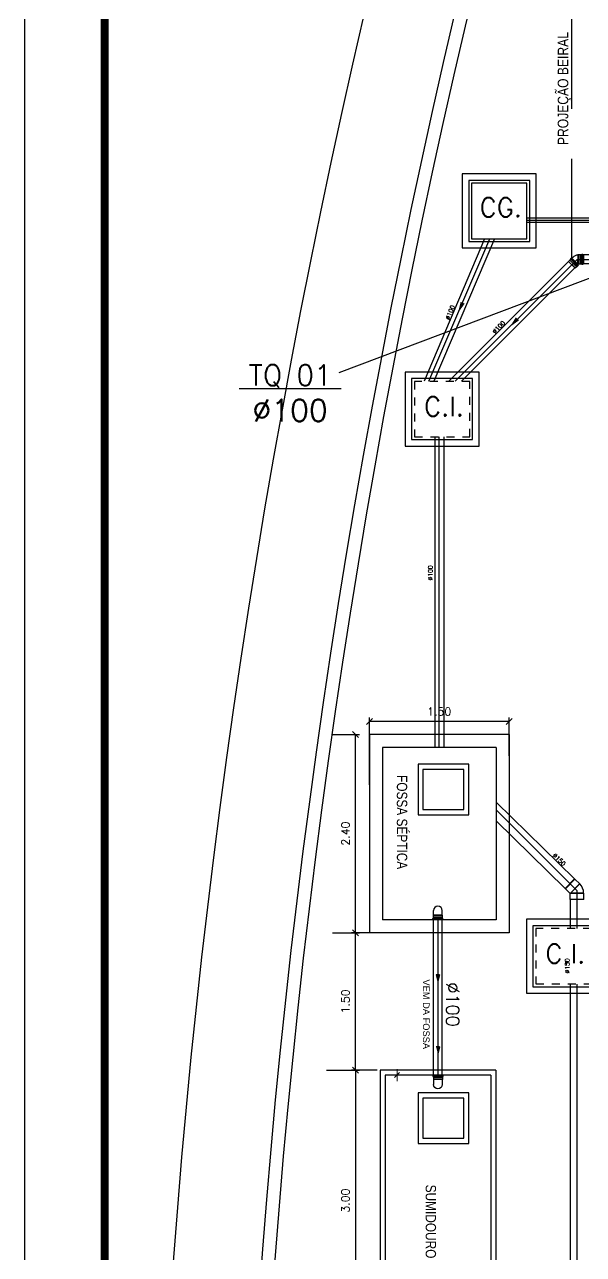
# Model space of a CAD drawing. Header units: millimetres. Extents: x 4156 to 4603, y 996 to 1078.
# Drawn here: x 4156.08 to 4163.06, y 1054.41 to 1069.78 of the extents above; entities that cross this region are included whole.
import ezdxf
from ezdxf.enums import TextEntityAlignment as Align

# ---------------------------------------------------------------- set-up
doc = ezdxf.new("R2010")
doc.units = ezdxf.units.MM
doc.header["$LTSCALE"] = 20
doc.linetypes.add('HIDDEN', pattern=[0.375, 0.25, -0.125])
for name, color, linetype in [('-HIDRO', 8, 'Continuous'), ('A-PEN-08', 8, 'Continuous'), ('A-PEN-C', 4, 'Continuous'), ('AF', 5, 'Continuous'), ('COTA', 7, 'Continuous'), ('COTAS01', 7, 'Continuous'), ('E-txt-g', 3, 'Continuous'), ('Esgoto', 5, 'Continuous'), ('HIDROGRAFIA', 4, 'Continuous'), ('P2', 1, 'Continuous'), ('Texto-Tubos', 7, 'Continuous'), ('TigreCad', 3, 'Continuous'), ('Tinterno', 9, 'Continuous')]:
    doc.layers.add(name, color=color, linetype=linetype)
for name, color, linetype, lineweight in [('DI-Títulos', 3, 'Continuous', 30), ('E-PEN-C', 4, 'Continuous', 15), ('E-Pen-G', 3, 'Continuous', 30), ('E-Txt-W', 7, 'Continuous', 20)]:
    doc.layers.add(name, color=color, linetype=linetype, lineweight=lineweight)
doc.styles.add('ARIAL', font='arial.ttf', dxfattribs={"height": 2})
doc.styles.add('F2', font='ARIALN.TTF')
doc.styles.add('R80', font='simplex.shx', dxfattribs={"height": 12})
doc.styles.add('REG60', font='romans.shx', dxfattribs={"width": 0.8, "height": 0.15})
doc.styles.add('REG80', font='romans.shx', dxfattribs={"width": 0.8, "height": 0.2})
doc.styles.add('ROMANS', font='romans__.ttf', dxfattribs={"height": 0.1})
doc.styles.add('Romans_Anot', font='romans.shx')
doc.styles.add('TCTUBOS-TXT', font='txt.shx')
doc.dimstyles.new('Escala 1-50', dxfattribs={"dimscale": 0.5, "dimtxt": 0.2, "dimasz": 0.15, "dimexe": 0.1, "dimexo": 0.2, "dimgap": 0.15, "dimtad": 1, "dimzin": 4, "dimdsep": 46, "dimtxsty": 'Romans_Anot', "dimblk": 'OBLIQUE', "dimcen": 0.25, "dimclrd": 256, "dimclre": 256, "dimclrt": 2, "dimadec": 0, "dimazin": 0, "dimtfac": 1, "dimtix": 1, "dimtmove": 2, "dimatfit": 3, "dimfxl": 1, "dimtfillclr": 256, "dimlwd": -1, "dimlwe": -1, "dimarcsym": 0})

# ---------------------------------------------------------------- blocks, each defined once
blk = doc.blocks.new('j9n100d')
at = {"layer": 'TigreCad'}
for p, q in [((55, 51), (0, 51)), ((57, 53), (55, 51)), ((57, 53), (57, -53)), ((77, 53), (57, 53)), ((77, 53), (77, -53)), ((89, 53), (77, 53)), ((77, 53), (77, 53)), ((90, 57), (90, 54)), ((101, 58), (91, 58)), ((91, 57), (91, -57)), ((101, 57), (101, -57)), ((102, 57), (103, 54)), ((108, 53), (104, 53)), ((108, 53), (108, -53)), ((55, -51), (0, -51)), ((57, -53), (55, -51)), ((77, -53), (57, -53)), ((89, -53), (77, -53)), ((77, -53), (77, -53)), ((90, -57), (90, -54)), ((101, -58), (91, -58)), ((102, -57), (103, -54)), ((108, -53), (104, -53))]:
    blk.add_line(p, q, dxfattribs=at)
for centre, radius, start, end in [((0, 0), 50.8, 90, 270), ((89, 54), 1, 270, 355), ((91, 57), 1, 90, 175), ((101, 57), 1, 15, 90), ((104, 54), 1, 195, 270), ((89, -54), 1, 5, 90), ((91, -57), 1, 185, 270), ((101, -57), 1, 270, 345), ((104, -54), 1, 90, 165)]:
    blk.add_arc(centre, radius, start, end, dxfattribs=at)
at = {"layer": 'Tinterno'}
for p, q in [((55, 51), (55, -51)), ((77, 53), (77, -53)), ((90, 53), (90, -53)), ((103, 53), (103, -53))]:
    blk.add_line(p, q, dxfattribs=at)
blk = doc.blocks.new('TXT-AMB75')
at = {"layer": 'E-txt-g', "style": 'REG80', "width": 0.8, "flags": 8}
blk.add_attdef('TXT', text='', height=0.2, dxfattribs=at).set_placement((0.005, 0.296), align=Align.CENTER)
at = {"layer": 'E-Txt-W', "style": 'REG60', "width": 0.8, "flags": 8}
blk.add_attdef('TXT', text='', height=0.15, dxfattribs=at).set_placement((0.005, 0.027), align=Align.CENTER)
blk = doc.blocks.new('TRACO')
at = {"layer": 'E-PEN-C'}
for p, q in [((-1, 0), (1, 0)), ((0, 1), (0, -1))]:
    blk.add_line(p, q, dxfattribs=at)
at = {"layer": 'E-Pen-G'}
blk.add_line((-0.42, -0.42), (0.42, 0.42), dxfattribs=at)
blk = doc.blocks.new('_Oblique')
at = {"color": 0, "linetype": 'ByBlock', "lineweight": -2}
blk.add_line((-0.5, -0.5), (0.5, 0.5), dxfattribs=at)
blk = doc.blocks.new('*D903')
at = {"layer": 'COTAS01'}
for p, q in [((4159.85, 1056.716), (4160.26, 1056.716)), ((4160.21, 1056.716), (4160.21, 1053.456)), ((4159.85, 1053.456), (4160.26, 1053.456))]:
    blk.add_line(p, q, dxfattribs=at)
at = {"layer": 'COTAS01', "xscale": 0.075, "yscale": 0.075, "zscale": 0.075}
for p, rotation in [((4160.21, 1056.716), 90), ((4160.21, 1053.456), 270)]:
    blk.add_blockref('_Oblique', p, dxfattribs=dict(at, rotation=rotation))
at = {"layer": 'COTAS01', "color": 2, "insert": (4160.085, 1055.086), "char_height": 0.1, "attachment_point": 5, "rotation": 90, "style": 'Romans_Anot'}
blk.add_mtext('3.00', dxfattribs=at)
blk = doc.blocks.new('*D905')
at = {"layer": 'COTAS01'}
for p, q in [((4160.384, 1060.278), (4160.384, 1061.12)), ((4162.129, 1061.07), (4160.384, 1061.07)), ((4162.129, 1060.643), (4162.129, 1061.12))]:
    blk.add_line(p, q, dxfattribs=at)
at = {"layer": 'COTAS01', "xscale": 0.075, "yscale": 0.075, "zscale": 0.075, "rotation": 180}
blk.add_blockref('_Oblique', (4160.384, 1061.07), dxfattribs=at)
at = {"layer": 'COTAS01', "xscale": 0.075, "yscale": 0.075, "zscale": 0.075}
blk.add_blockref('_Oblique', (4162.129, 1061.07), dxfattribs=at)
at = {"layer": 'COTAS01', "color": 2, "insert": (4161.256, 1061.195), "char_height": 0.1, "attachment_point": 5, "style": 'Romans_Anot'}
blk.add_mtext('1.50', dxfattribs=at)
blk = doc.blocks.new('*D906')
at = {"layer": 'COTAS01'}
for p, q in [((4159.924, 1060.909), (4160.26, 1060.909)), ((4160.21, 1058.431), (4160.21, 1060.909)), ((4159.924, 1058.431), (4160.26, 1058.431))]:
    blk.add_line(p, q, dxfattribs=at)
at = {"layer": 'COTAS01', "xscale": 0.075, "yscale": 0.075, "zscale": 0.075}
for p, rotation in [((4160.21, 1060.909), 90), ((4160.21, 1058.431), 270)]:
    blk.add_blockref('_Oblique', p, dxfattribs=dict(at, rotation=rotation))
at = {"layer": 'COTAS01', "color": 2, "insert": (4160.085, 1059.67), "char_height": 0.1, "attachment_point": 5, "rotation": 90, "style": 'Romans_Anot'}
blk.add_mtext('2.40', dxfattribs=at)
blk = doc.blocks.new('j4n150p')
at = {"layer": 'TigreCad'}
for p, q in [((-73, 34), (-76, 30)), ((32, 78), (29, 75)), ((100, 78), (32, 78)), ((32, 78), (32, -78)), ((100, 78), (100, -78)), ((32, -78), (31, -77)), ((100, -78), (32, -78))]:
    blk.add_line(p, q, dxfattribs=at)
blk.add_arc((30, -72), 147, 90.4887, 135.8764, dxfattribs=at)
at = {"layer": 'Tinterno'}
for p, q in [((32, -78), (-76, 30)), ((29, 75), (29, -75))]:
    blk.add_line(p, q, dxfattribs=at)
blk = doc.blocks.new('11031501p')
at = {"layer": 'TigreCad'}
for p, q in [((0, 77), (76, 77)), ((0, 77), (0, -77)), ((76, 77), (80, 75)), ((80, 75), (80, -75)), ((0, -77), (76, -77)), ((76, -77), (80, -75))]:
    blk.add_line(p, q, dxfattribs=at)
at = {"layer": 'Tinterno'}
blk.add_line((76, 77), (76, -77), dxfattribs=at)
blk = doc.blocks.new('j4n100p')
at = {"layer": 'TigreCad'}
for p, q in [((-49, 23), (-58, 14)), ((13, 52), (10, 52)), ((10, 51), (10, 52)), ((10, 52), (10, 0)), ((10, 51), (10, 0)), ((10, -54), (10, 0)), ((13, 51), (13, 52)), ((13, 52), (13, 0)), ((19, 51), (13, 51)), ((13, 51), (13, 0)), ((13, -56), (13, 0)), ((21, 53), (19, 51)), ((41, 53), (21, 53)), ((21, 53), (21, -53)), ((53, 53), (41, 53)), ((41, 53), (41, 53)), ((41, 53), (41, -53)), ((41, 53), (41, -53)), ((55, 57), (54, 54)), ((65, 58), (56, 58)), ((56, 57), (56, -57)), ((65, 57), (65, -57)), ((66, 57), (67, 54)), ((72, 53), (68, 53)), ((72, 53), (72, -53)), ((19, -53), (14, -58)), ((21, -53), (21, -53)), ((41, -53), (21, -53)), ((53, -53), (41, -53)), ((41, -53), (41, -53)), ((55, -57), (54, -54)), ((65, -58), (56, -58)), ((66, -57), (67, -54)), ((72, -53), (68, -53))]:
    blk.add_line(p, q, dxfattribs=at)
for centre, radius, start, end in [((20, -46), 97.2, 96.0987, 135), ((53, 54), 1, 270, 355), ((56, 57), 1, 90, 175), ((65, 57), 1, 15, 90), ((68, 54), 1, 195, 270), ((20, -54), 1.5, 45, 135), ((53, -54), 1, 5, 90), ((56, -57), 1, 185, 270), ((65, -57), 1, 270, 345), ((68, -54), 1, 90, 165)]:
    blk.add_arc(centre, radius, start, end, dxfattribs=at)
at = {"layer": 'Tinterno'}
for p, q in [((14, -58), (-58, 14)), ((10, -54), (10, 0)), ((13, -53), (13, 0)), ((19, 51), (19, -53)), ((54, 53), (54, -53)), ((67, 53), (67, -53))]:
    blk.add_line(p, q, dxfattribs=at)
blk = doc.blocks.new('11031030p')
at = {"layer": 'TigreCad'}
for p, q in [((0, -53), (0, 53)), ((0, 53), (4, 53)), ((6, 57), (5, 54)), ((7, 58), (17, 58)), ((7, -57), (7, 57)), ((17, -57), (17, 57)), ((18, 57), (18, 54)), ((19, 53), (31, 53)), ((31, 53), (31, 53)), ((51, 53), (31, 53)), ((51, 53), (53, 51)), ((53, -51), (53, 51)), ((0, -53), (4, -53)), ((6, -57), (5, -54)), ((7, -58), (17, -58)), ((18, -57), (18, -54)), ((19, -53), (31, -53)), ((31, -53), (31, -53)), ((31, -53), (51, -53)), ((51, -53), (53, -51))]:
    blk.add_line(p, q, dxfattribs=at)
for centre, start, end in [((4, 54), 270, 345), ((7, 57), 90, 165), ((17, 57), 5, 90), ((19, 54), 185, 270), ((4, -54), 15, 90), ((7, -57), 195, 270), ((17, -57), 270, 355), ((19, -54), 90, 175)]:
    blk.add_arc(centre, 1, start, end, dxfattribs=at)
at = {"layer": 'Tinterno'}
for p, q in [((5, -53), (5, 53)), ((18, -53), (18, 53)), ((31, 53), (31, -53)), ((31, 53), (31, -53)), ((51, 53), (51, -53))]:
    blk.add_line(p, q, dxfattribs=at)
blk = doc.blocks.new('*D936')
at = {"layer": 'COTAS01'}
for p, q in [((4160.48, 1058.431), (4160.16, 1058.431)), ((4160.21, 1056.716), (4160.21, 1058.431)), ((4160.48, 1056.716), (4160.16, 1056.716))]:
    blk.add_line(p, q, dxfattribs=at)
at = {"layer": 'COTAS01', "xscale": 0.075, "yscale": 0.075, "zscale": 0.075}
for p, rotation in [((4160.21, 1058.431), 90), ((4160.21, 1056.716), 270)]:
    blk.add_blockref('_Oblique', p, dxfattribs=dict(at, rotation=rotation))
at = {"layer": 'COTAS01', "color": 2, "insert": (4160.085, 1057.574), "char_height": 0.1, "attachment_point": 5, "rotation": 90, "style": 'Romans_Anot'}
blk.add_mtext('1.50', dxfattribs=at)
blk = doc.blocks.new('inp_cx')
for p, q in [((40, 40), (-40, 40)), ((-40, 40), (-40, -40)), ((40, -40), (40, 40)), ((-40, -40), (40, -40))]:
    blk.add_line(p, q)
at = {"color": 1, "linetype": 'Continuous', "ltscale": 0.5}
for p, q in [((33, 33), (-33, 33)), ((-33, 33), (-33, -33)), ((33, -33), (33, 33)), ((-33, -33), (33, -33))]:
    blk.add_line(p, q, dxfattribs=at)
at = {"color": 1, "linetype": 'HIDDEN', "ltscale": 0.5}
for p, q in [((30, 30), (-30, 30)), ((-30, 30), (-30, -30)), ((30, -30), (30, 30)), ((-30, -30), (30, -30))]:
    blk.add_line(p, q, dxfattribs=at)
at = {"style": 'R80'}
blk.add_text('C.I.', height=20.59, dxfattribs=at).set_placement((-19.6, -7.5))
blk = doc.blocks.new('cg')
for p, q in [((0.642, 0.487), (-0.198, 0.487)), ((-0.198, 0.487), (-0.198, -0.353)), ((0.642, -0.353), (0.642, 0.487)), ((-0.198, -0.353), (0.642, -0.353))]:
    blk.add_line(p, q)
at = {"color": 1, "linetype": 'Continuous', "ltscale": 0.5}
for p, q in [((0.569, 0.414), (-0.124, 0.414)), ((-0.124, 0.414), (-0.124, -0.279)), ((0.569, -0.279), (0.569, 0.414)), ((-0.124, -0.279), (0.569, -0.279))]:
    blk.add_line(p, q, dxfattribs=at)
at = {"color": 1, "linetype": 'HIDDEN', "ltscale": 0.5}
for p, q in [((0.537, 0.382), (-0.093, 0.382)), ((-0.093, 0.382), (-0.093, -0.248)), ((0.537, -0.248), (0.537, 0.382)), ((-0.093, -0.248), (0.537, -0.248))]:
    blk.add_line(p, q, dxfattribs=at)
at = {"style": 'R80'}
blk.add_text('CG.', height=0.2162, dxfattribs=at).set_placement((0, 0))

msp = doc.modelspace()

# ---------------------------------------------------------------- hatches: boundary and pattern name
at = {"layer": 'AF'}
h = msp.add_hatch(color=256, dxfattribs=at)
h.paths.add_polyline_path([(4161.24, 1057.823), (4161.239, 1057.907), (4161.218, 1057.907)])
h.paths.add_polyline_path([(4161.24, 1057.823), (4161.261, 1057.907), (4161.239, 1057.907)])
h = msp.add_hatch(color=256, dxfattribs=at)
h.paths.add_polyline_path([(4161.24, 1057.823), (4161.239, 1057.907), (4161.218, 1057.907)])
h.paths.add_polyline_path([(4161.24, 1057.823), (4161.261, 1057.907), (4161.239, 1057.907)])
h = msp.add_hatch(color=256, dxfattribs=at)
h.paths.add_polyline_path([(4161.24, 1056.921), (4161.239, 1057.005), (4161.218, 1057.005)])
h.paths.add_polyline_path([(4161.24, 1056.921), (4161.261, 1057.006), (4161.239, 1057.005)])
h = msp.add_hatch(color=256, dxfattribs=at)
h.paths.add_polyline_path([(4161.24, 1056.921), (4161.239, 1057.005), (4161.218, 1057.005)])
h.paths.add_polyline_path([(4161.24, 1056.921), (4161.261, 1057.006), (4161.239, 1057.005)])
at = {"layer": 'Esgoto'}
h = msp.add_hatch(color=256, dxfattribs=at)
h.paths.add_polyline_path([(4161.492, 1066.176), (4161.549, 1066.301), (4161.524, 1066.313)])
h.paths.add_polyline_path([(4161.492, 1066.176), (4161.574, 1066.29), (4161.549, 1066.301)])
h = msp.add_hatch(color=256, dxfattribs=at)
h.paths.add_polyline_path([(4162.14, 1066.001), (4162.234, 1066.101), (4162.214, 1066.12)])
h.paths.add_polyline_path([(4162.14, 1066.001), (4162.254, 1066.082), (4162.234, 1066.101)])

# ---------------------------------------------------------------- linework, layer by layer
at = {"layer": '-HIDRO'}
msp.add_lwpolyline([(4160.92, 1072.345, 0.099318), (4158.67, 1032.422, 0.188246), (4182.457, 999.914)], format="xyb", dxfattribs=at)
at = {"layer": '-HIDRO', "linetype": 'Continuous'}
for points in [[(4162.057, 1072.345, 0.099873), (4159.75, 1032.642, 0.183533), (4182.272, 1001.345)], [(4162.182, 1072.18, 0.099477), (4159.912, 1032.675, 0.184298), (4182.516, 1001.378)]]:
    msp.add_lwpolyline(points, format="xyb", dxfattribs=at)
at = {"layer": '-HIDRO', "linetype": 'HIDDEN', "ltscale": 0.25}
msp.add_lwpolyline([(4162.912, 1066.849), (4162.912, 1070.259), (4169.512, 1070.259), (4169.512, 1067.069)], dxfattribs=at)
at = {"layer": 'A-PEN-C'}
for p, q in [((4163.303, 1066.669), (4160.002, 1065.424)), ((4160.033, 1065.227), (4158.756, 1065.227))]:
    msp.add_line(p, q, dxfattribs=at)
at = {"layer": 'AF'}
for p, q in [((4161.218, 1057.907), (4161.24, 1057.823)), ((4161.261, 1057.907), (4161.218, 1057.907)), ((4161.218, 1057.907), (4161.24, 1057.823)), ((4161.261, 1057.907), (4161.218, 1057.907)), ((4161.261, 1057.907), (4161.24, 1057.823)), ((4161.261, 1057.907), (4161.24, 1057.823)), ((4161.261, 1057.006), (4161.218, 1057.005)), ((4161.261, 1057.006), (4161.218, 1057.005)), ((4161.261, 1057.006), (4161.24, 1056.921)), ((4161.261, 1057.006), (4161.24, 1056.921))]:
    msp.add_line(p, q, dxfattribs=at)
at = {"layer": 'Esgoto'}
for p, q in [((4165.554, 1067.33), (4162.352, 1067.33)), ((4161.126, 1065.32), (4161.887, 1067.101)), ((4161.456, 1065.32), (4162.978, 1066.842)), ((4162.978, 1066.842), (4163.933, 1066.842)), ((4161.256, 1060.747), (4161.256, 1064.627)), ((4160.384, 1060.909), (4160.384, 1058.431)), ((4160.384, 1060.909), (4160.384, 1058.431)), ((4162.129, 1060.909), (4160.384, 1060.909)), ((4162.129, 1060.909), (4160.729, 1060.909)), ((4162.129, 1060.909), (4162.129, 1058.431)), ((4162.129, 1060.909), (4162.129, 1058.431)), ((4160.546, 1060.747), (4160.546, 1058.593)), ((4160.546, 1060.747), (4160.546, 1058.593)), ((4161.967, 1060.747), (4160.546, 1060.747)), ((4161.967, 1060.747), (4160.89, 1060.747)), ((4161.967, 1060.747), (4161.967, 1058.593)), ((4161.967, 1060.747), (4161.967, 1058.593)), ((4161.967, 1059.968), (4162.978, 1058.957)), ((4162.978, 1058.484), (4162.978, 1058.957)), ((4161.967, 1058.593), (4160.546, 1058.593)), ((4161.967, 1058.593), (4160.89, 1058.593)), ((4161.24, 1058.593), (4161.24, 1056.654)), ((4161.24, 1058.593), (4161.24, 1056.654)), ((4162.129, 1058.431), (4160.384, 1058.431)), ((4162.976, 1057.791), (4162.976, 1049.571)), ((4160.517, 1056.716), (4160.517, 1053.456)), ((4161.963, 1056.716), (4160.517, 1056.716)), ((4161.901, 1056.654), (4160.579, 1056.654)), ((4160.579, 1056.654), (4160.579, 1053.518)), ((4161.901, 1056.654), (4161.901, 1053.518)), ((4161.963, 1056.716), (4161.963, 1053.456))]:
    msp.add_line(p, q, dxfattribs=at)
at = {"layer": 'P2'}
msp.add_lwpolyline([(4215.476, 996.216), (4215.476, 1077.816), (4156.076, 1077.816), (4156.076, 996.216)], close=True, dxfattribs=at)
at = {"layer": 'P2', "const_width": 0.1}
msp.add_lwpolyline([(4214.476, 997.216), (4214.476, 1076.816), (4157.076, 1076.816), (4157.076, 997.216)], close=True, dxfattribs=at)
at = {"layer": 'TigreCad'}
for p, q in [((4164.448, 1067.358), (4162.352, 1067.358)), ((4164.448, 1067.302), (4162.352, 1067.302)), ((4161.824, 1067.101), (4161.069, 1065.32)), ((4161.945, 1067.101), (4161.19, 1065.32)), ((4162.873, 1066.816), (4161.377, 1065.32)), ((4163.456, 1066.898), (4163.058, 1066.898)), ((4163.456, 1066.786), (4163.058, 1066.786)), ((4162.952, 1066.737), (4161.535, 1065.32)), ((4161.201, 1064.627), (4161.201, 1060.747)), ((4161.312, 1064.627), (4161.312, 1060.747)), ((4162.947, 1059.104), (4161.967, 1060.061)), ((4162.832, 1058.986), (4161.967, 1059.831)), ((4162.896, 1058.484), (4162.896, 1058.85)), ((4161.185, 1056.654), (4161.185, 1058.593)), ((4161.295, 1056.654), (4161.295, 1058.593)), ((4161.295, 1056.654), (4161.295, 1058.593)), ((4162.896, 1049.571), (4162.896, 1057.791))]:
    msp.add_line(p, q, dxfattribs=at)
for points in [[(4161.626, 1059.904), (4161.626, 1060.538), (4160.992, 1060.538), (4160.992, 1059.904)], [(4161.564, 1059.97), (4161.564, 1060.472), (4161.053, 1060.472), (4161.053, 1059.97)], [(4161.626, 1055.799), (4161.626, 1056.433), (4160.992, 1056.433), (4160.992, 1055.799)], [(4161.564, 1055.865), (4161.564, 1056.367), (4161.053, 1056.367), (4161.053, 1055.865)]]:
    msp.add_lwpolyline(points, close=True, dxfattribs=at)

# ---------------------------------------------------------------- block references
at = {"layer": 'A-PEN-08'}
ref = msp.add_blockref('TXT-AMB75', (4160.494, 1059.817), dxfattribs=dict(at, xscale=0.7852204800000002, yscale=0.7852204800000002, zscale=0.7852204800000002, rotation=270))
ref.add_attrib('TXT', 'FOSSA SÉPTICA', dxfattribs={"layer": 'E-txt-g', "color": 2, "height": 0.12925, "rotation": 270, "style": 'F2'}).set_placement((4160.727, 1059.813), align=Align.CENTER)
ref = msp.add_blockref('TXT-AMB75', (4160.855, 1054.828), dxfattribs=dict(at, xscale=0.7852204800000002, yscale=0.7852204800000002, zscale=0.7852204800000002, rotation=270))
ref.add_attrib('TXT', 'SUMIDOURO', dxfattribs={"layer": 'E-txt-g', "color": 2, "height": 0.1293, "rotation": 270, "style": 'F2'}).set_placement((4161.087, 1054.824), align=Align.CENTER)
at = {"layer": 'COTA', "color": 4, "xscale": 0.07539840000000002, "yscale": 0.07539840000000002, "zscale": 0.07539840000000002}
msp.add_blockref('TRACO', (4160.729, 1056.654), dxfattribs=at)
at = {"layer": 'Esgoto', "xscale": 1.1, "yscale": 1.1, "zscale": 1.1}
msp.add_blockref('cg', (4161.761, 1067.374), dxfattribs=at)
at = {"layer": 'Esgoto', "xscale": 0.0011, "yscale": 0.0011, "zscale": 0.0011}
for name, p, rotation in [('11031030p', (4162.954, 1066.817), 224.9999999998385), ('11031501p', (4162.952, 1058.984), 135.6581647676126)]:
    msp.add_blockref(name, p, dxfattribs=dict(at, rotation=rotation))
at = {"layer": 'HIDROGRAFIA', "xscale": 0.01155000000025211, "yscale": 0.01154999999990196, "zscale": 0.01155}
for p in [(4161.293, 1064.973), (4162.809, 1058.138)]:
    msp.add_blockref('inp_cx', p, dxfattribs=at)
at = {"layer": 'TigreCad', "xscale": 0.0011, "yscale": 0.0011, "zscale": 0.0011}
msp.add_blockref('j4n100p', (4162.978, 1066.842), dxfattribs=at)
at = {"layer": 'TigreCad', "rotation": 270}
for name, p, xscale, yscale, zscale in [('j4n150p', (4162.978, 1058.959), 0.0011, 0.0011, 0.0011), ('j9n100d', (4161.24, 1058.709), 0.00107712, 0.00107712, 0.00107712), ('j9n100d', (4161.24, 1058.709), 0.00107712, 0.00107712, 0.00107712), ('j9n100d', (4161.24, 1056.538), -0.00107712, 0.00107712, 0.00107712)]:
    msp.add_blockref(name, p, dxfattribs=dict(at, xscale=xscale, yscale=yscale, zscale=zscale))

# ---------------------------------------------------------------- texts
at = {"layer": '-HIDRO', "style": 'F2'}
msp.add_text('PROJEÇÃO BEIRAL', height=0.132, rotation=90, dxfattribs=at).set_placement((4162.869, 1068.271))
at = {"layer": 'A-PEN-C', "style": 'ROMANS'}
for s, height, p in [('TQ 01', 0.2574, (4159.395, 1065.267)), ('%%C100', 0.2743, (4159.393, 1064.82))]:
    msp.add_text(s, height=height, dxfattribs=at).set_placement(p, align=Align.CENTER)
at = {"layer": 'DI-Títulos', "style": 'ARIAL'}
msp.add_text('VEM DA FOSSA', height=0.08306, rotation=270, dxfattribs=at).set_placement((4161.053, 1057.849))
at = {"layer": 'Texto-Tubos', "style": 'TCTUBOS-TXT'}
for s, height, rotation, p in [('%%C100', 0.055, 67.0286, (4161.419, 1066.169)), ('%%C100', 0.055, 45, (4162.019, 1065.977)), ('%%C100', 0.055, 90, (4161.173, 1062.926)), ('%%C150', 0.055, 315.6582, (4162.736, 1059.326)), ('%%C150', 0.055, 90, (4162.884, 1058.017)), ('%%C100', 0.1616, 270, (4161.344, 1057.535))]:
    msp.add_text(s, height=height, rotation=rotation, dxfattribs=at).set_placement(p, align=Align.CENTER)

# ---------------------------------------------------------------- dimensions: what is measured, and where the dimension line sits
at = {"layer": 'COTAS01'}
dim = msp.add_linear_dim(base=(4160.384, 1061.07), p1=(4162.129, 1060.543), p2=(4160.384, 1060.178), text='1.50', dimstyle='Escala 1-50', dxfattribs=at)
dim.commit()
dim.dimension.update_dxf_attribs({"geometry": '*D905', "text_midpoint": (4161.256, 1061.195)})
for base, p1, p2, angle, text, picture, middle in [((4160.21, 1060.909), (4159.824, 1058.431), (4159.824, 1060.909), 90, '2.40', '*D906', (4160.085, 1059.67)), ((4160.21, 1058.431), (4160.58, 1056.716), (4160.58, 1058.431), 90, '1.50', '*D936', (4160.085, 1057.574)), ((4160.21, 1053.456), (4159.75, 1056.716), (4159.75, 1053.456), 270, '3.00', '*D903', (4160.085, 1055.086))]:
    dim = msp.add_linear_dim(base=base, p1=p1, p2=p2, angle=angle, text=text, dimstyle='Escala 1-50', dxfattribs=at)
    dim.commit()
    dim.dimension.update_dxf_attribs({"geometry": picture, "text_midpoint": middle})

doc.saveas('drawing.dxf')
